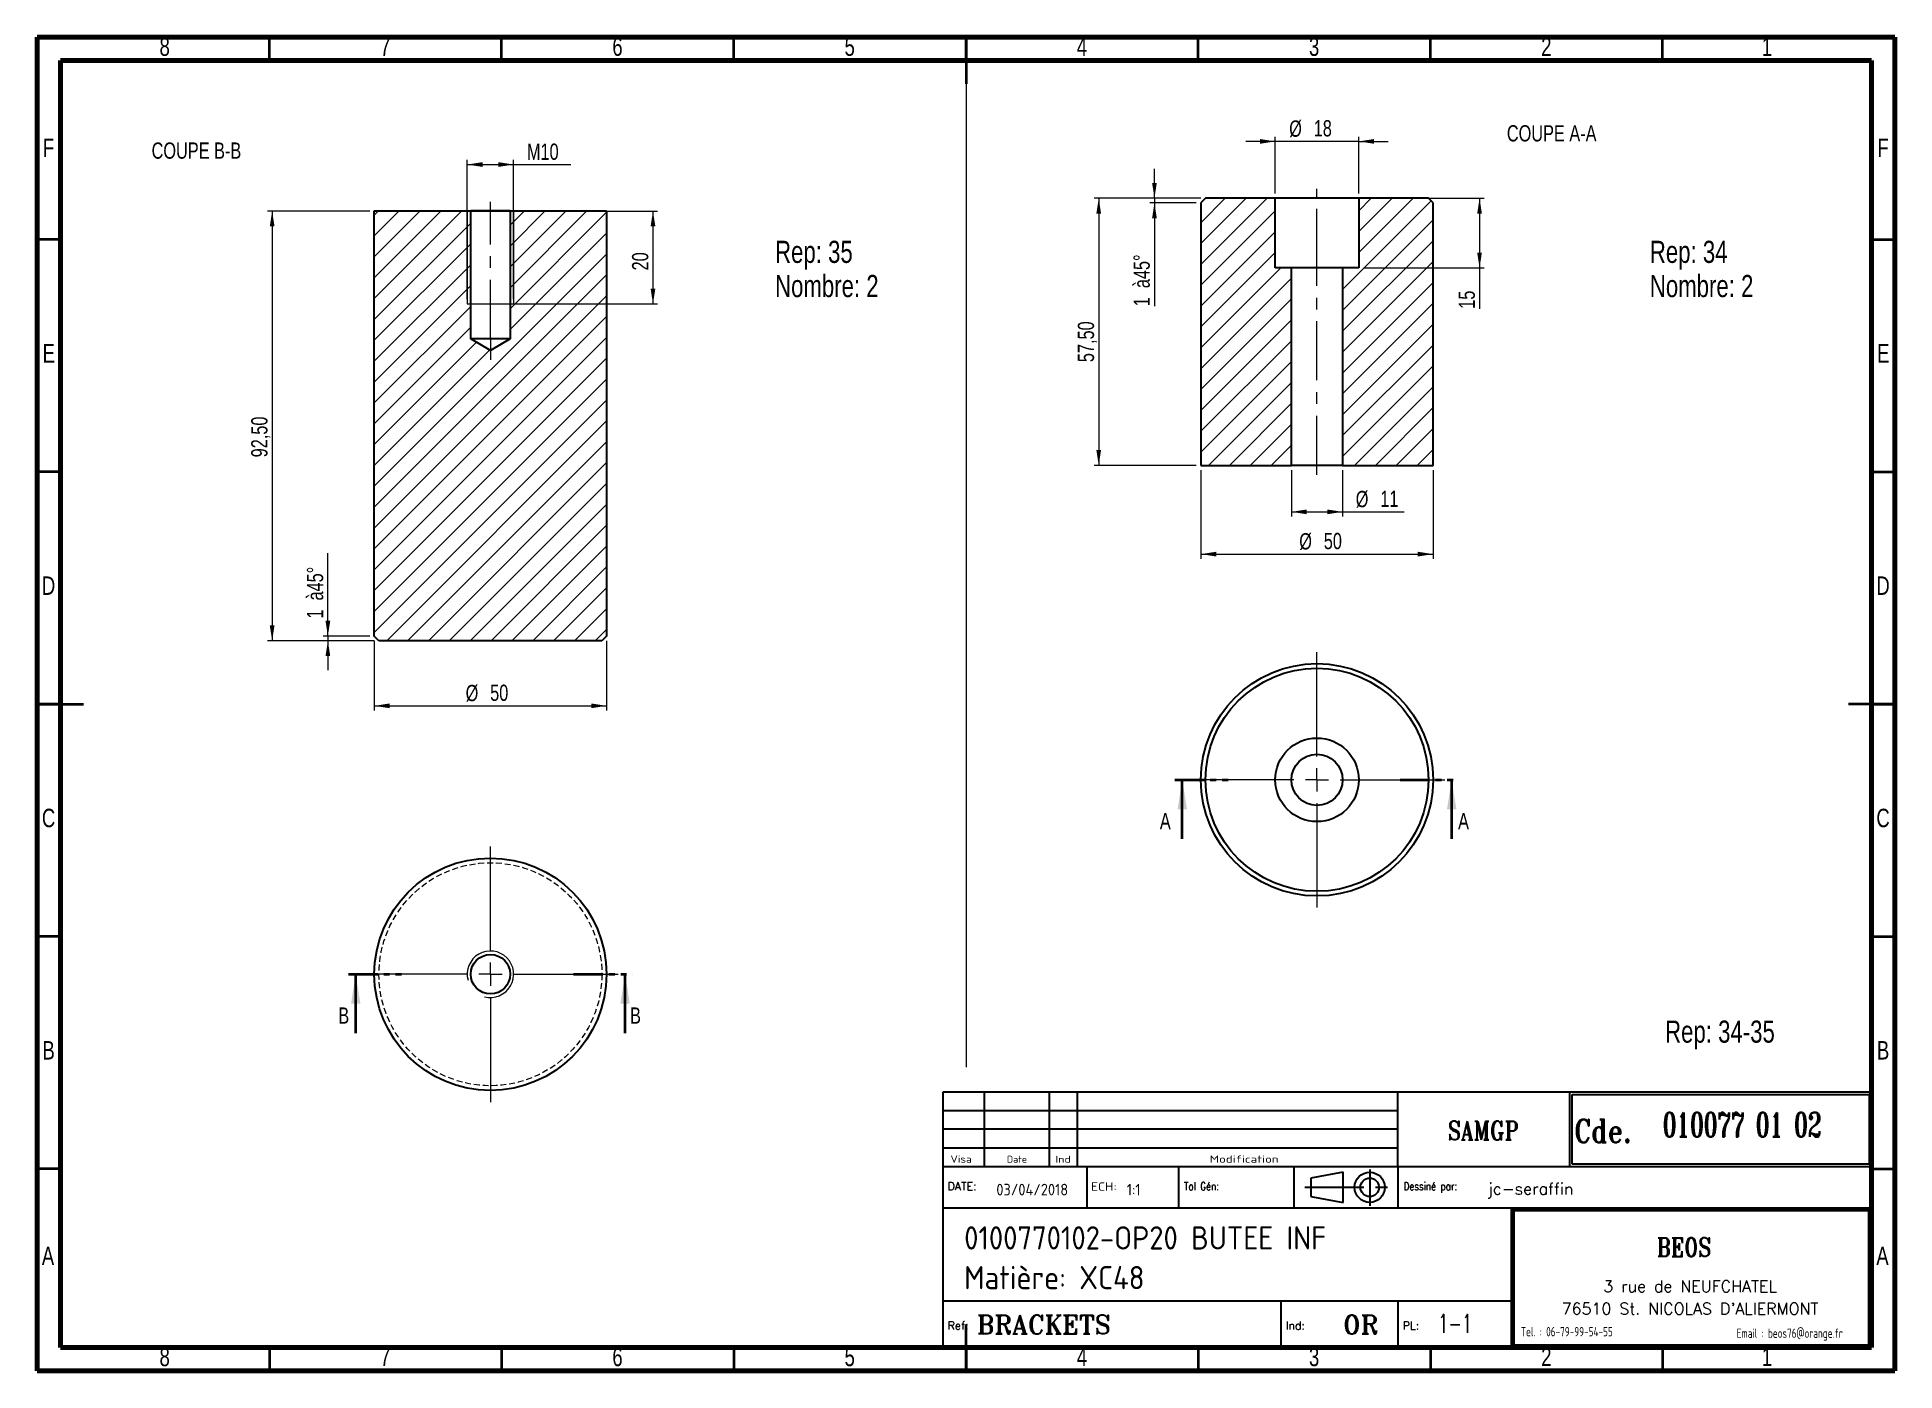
# Model space of a CAD drawing. Header units: millimetres. Extents: x 15 to 415, y 5 to 292.
import ezdxf

# ---------------------------------------------------------------- set-up
doc = ezdxf.new("R2010")
doc.units = ezdxf.units.MM
for name, pattern in [('CENTERX2', [20.32, 12.7, -2.54, 2.54, -2.54]), ('HIDDEN', [1.905, 1.27, -0.635]), ('PHANTOM', [12.7, 6.35, -1.27, 1.27, -1.27, 1.27, -1.27])]:
    doc.linetypes.add(name, pattern=pattern)
doc.layers.add('DIMENSIONS', color=176, linetype='Continuous')
doc.styles.add('SLDTEXTSTYLE0', font='TXT', dxfattribs={"width": 0.75})
doc.styles.add('SLDTEXTSTYLE1', font='ISOCP')
doc.styles.add('SLDTEXTSTYLE10', font='ISOCP', dxfattribs={"width": 1.147311})
doc.styles.add('SLDTEXTSTYLE11', font='ISOCP', dxfattribs={"width": 1.385904})
doc.styles.add('SLDTEXTSTYLE12', font='ISOCP', dxfattribs={"width": 1.246461})
doc.styles.add('SLDTEXTSTYLE13', font='ROMAND')
doc.styles.add('SLDTEXTSTYLE2', font='ROMANT', dxfattribs={"width": 0.8})
doc.styles.add('SLDTEXTSTYLE3', font='ISOCP', dxfattribs={"width": 0.8})
doc.styles.add('SLDTEXTSTYLE4', font='ROMANS', dxfattribs={"width": 0.8})
doc.styles.add('SLDTEXTSTYLE5', font='ROMANT')
doc.styles.add('SLDTEXTSTYLE6', font='ROMANS')
doc.styles.add('SLDTEXTSTYLE7', font='ROMANT', dxfattribs={"width": 0.65})
doc.styles.add('SLDTEXTSTYLE8', font='ISOCP', dxfattribs={"width": 1.446157})
doc.styles.add('SLDTEXTSTYLE9', font='ISOCP', dxfattribs={"width": 1.294402})
doc.dimstyles.new('SLDDIMSTYLE0', dxfattribs={"dimtxt": 3.5, "dimasz": 3.302, "dimexe": 0, "dimexo": 0.0625, "dimgap": 0.875, "dimtad": 1, "dimrnd": 1e-09, "dimzin": 12, "dimdsep": 46, "dimtxsty": 'SLDTEXTSTYLE0', "dimsah": 1, "dimcen": 0.09, "dimadec": 0, "dimazin": 3, "dimtfac": 1, "dimtofl": 0, "dimtmove": 0, "dimatfit": 3, "dimfxl": 1, "dimfrac": 2, "dimtolj": 1, "dimtzin": 12, "dimarcsym": 0})
doc.dimstyles.new('SLDDIMSTYLE1', dxfattribs={"dimtxt": 3.5, "dimasz": 3.302, "dimexe": 0, "dimexo": 0.0625, "dimgap": 0.875, "dimtad": 1, "dimrnd": 1e-09, "dimzin": 12, "dimdsep": 46, "dimtxsty": 'SLDTEXTSTYLE0', "dimsah": 1, "dimcen": 0.09, "dimadec": 0, "dimazin": 3, "dimtfac": 1, "dimtmove": 0, "dimatfit": 0, "dimfxl": 1, "dimfrac": 2, "dimtolj": 1, "dimtzin": 12, "dimarcsym": 0})

# ---------------------------------------------------------------- blocks, each defined once
blk = doc.blocks.new('SW_NOTE_0')
at = {"color": 0, "linetype": 'Continuous', "lineweight": 0, "char_height": 4.763, "attachment_point": 1, "style": 'SLDTEXTSTYLE0'}
for s, insert in [('Rep: 35', (0, 6.14)), ('Nombre: 2', (0, -1.21))]:
    blk.add_mtext(s, dxfattribs=dict(at, insert=insert))
blk = doc.blocks.new('SW_NOTE_1')
at = {"color": 0, "linetype": 'Continuous', "lineweight": 0, "char_height": 4.763, "attachment_point": 1, "style": 'SLDTEXTSTYLE0'}
for s, insert in [('Rep: 34', (0, 6.14)), ('Nombre: 2', (0, -1.21))]:
    blk.add_mtext(s, dxfattribs=dict(at, insert=insert))
blk = doc.blocks.new('SW_CENTERMARKSYMBOL_0')
at = {"color": 0, "linetype": 'Continuous', "lineweight": 0}
for p, q in [((0, 5), (0, 27.5)), ((-5, 0), (-27.5, 0)), ((0, 0), (-2.5, 0)), ((0, 0), (0, 2.5)), ((0, 0), (0, -2.5)), ((0, 0), (2.5, 0)), ((5, 0), (27.5, 0)), ((0, -5), (0, -27.5))]:
    blk.add_line(p, q, dxfattribs=at)
blk = doc.blocks.new('_D')
at = {"color": 7, "linetype": 'Continuous', "lineweight": 18}
for p, q in [((285.08, 198.87), (285.08, 188.87)), ((296.08, 198.87), (296.08, 188.87)), ((285.08, 189.87), (296.08, 189.87)), ((296.08, 189.87), (309.38, 189.87))]:
    blk.add_line(p, q, dxfattribs=at)
for points in [[(285.08, 189.87), (288.38, 189.36), (288.38, 190.38)], [(296.08, 189.87), (292.77, 190.38), (292.77, 189.36)]]:
    blk.add_solid(points, dxfattribs=at)
at = {"color": 7, "linetype": 'Continuous', "lineweight": 18, "char_height": 3.5, "attachment_point": 1, "style": 'SLDTEXTSTYLE0'}
for s, insert in [('%%c', (298.92, 194.38)), ('11', (304.2, 194.43))]:
    blk.add_mtext(s, dxfattribs=dict(at, insert=insert))
blk = doc.blocks.new('_D_1')
at = {"color": 7, "linetype": 'Continuous', "lineweight": 18}
for p, q in [((265.58, 198.87), (265.58, 179.77)), ((315.58, 198.87), (315.58, 179.77)), ((265.58, 180.77), (315.58, 180.77))]:
    blk.add_line(p, q, dxfattribs=at)
for points in [[(265.58, 180.77), (268.88, 180.26), (268.88, 181.28)], [(315.58, 180.77), (312.27, 181.28), (312.27, 180.26)]]:
    blk.add_solid(points, dxfattribs=at)
at = {"color": 7, "linetype": 'Continuous', "lineweight": 18, "char_height": 3.5, "attachment_point": 1, "style": 'SLDTEXTSTYLE0'}
for s, insert in [('%%c', (286.76, 185.28)), ('50', (292.04, 185.34))]:
    blk.add_mtext(s, dxfattribs=dict(at, insert=insert))
blk = doc.blocks.new('_D_2')
at = {"color": 7, "linetype": 'Continuous', "lineweight": 18}
for p, q in [((281.58, 269.6), (275.23, 269.6)), ((281.58, 258.37), (281.58, 270.6)), ((299.58, 269.6), (281.58, 269.6)), ((299.58, 258.37), (299.58, 270.6)), ((299.58, 269.6), (305.93, 269.6))]:
    blk.add_line(p, q, dxfattribs=at)
for points in [[(281.58, 269.6), (278.27, 270.11), (278.27, 269.09)], [(299.58, 269.6), (302.88, 269.09), (302.88, 270.11)]]:
    blk.add_solid(points, dxfattribs=at)
at = {"color": 7, "linetype": 'Continuous', "lineweight": 18, "char_height": 3.5, "attachment_point": 1, "style": 'SLDTEXTSTYLE0'}
for s, insert in [('%%c', (284.59, 274.11)), ('18', (289.87, 274.17))]:
    blk.add_mtext(s, dxfattribs=dict(at, insert=insert))
blk = doc.blocks.new('_D_3')
at = {"color": 7, "linetype": 'Continuous', "lineweight": 18}
for p, q in [((282.58, 257.37), (326.58, 257.37)), ((325.58, 257.37), (325.58, 242.37)), ((300.58, 242.37), (326.58, 242.37)), ((325.58, 242.37), (325.58, 233.58))]:
    blk.add_line(p, q, dxfattribs=at)
for points in [[(325.58, 257.37), (325.07, 254.07), (326.08, 254.07)], [(325.58, 242.37), (326.08, 245.67), (325.07, 245.67)]]:
    blk.add_solid(points, dxfattribs=at)
at = {"color": 7, "linetype": 'Continuous', "lineweight": 18, "insert": (321.07, 233.58), "char_height": 3.5, "attachment_point": 1, "rotation": 90, "style": 'SLDTEXTSTYLE0'}
blk.add_mtext('15', dxfattribs=at)
blk = doc.blocks.new('_D_4')
at = {"color": 7, "linetype": 'Continuous', "lineweight": 18}
for p, q in [((265.58, 257.37), (242.58, 257.37)), ((243.58, 257.37), (243.58, 199.87)), ((264.58, 199.87), (242.58, 199.87))]:
    blk.add_line(p, q, dxfattribs=at)
for points in [[(243.58, 257.37), (243.07, 254.07), (244.08, 254.07)], [(243.58, 199.87), (244.08, 203.17), (243.07, 203.17)]]:
    blk.add_solid(points, dxfattribs=at)
at = {"color": 7, "linetype": 'Continuous', "lineweight": 18, "insert": (239.07, 222.09), "char_height": 3.5, "attachment_point": 1, "rotation": 90, "style": 'SLDTEXTSTYLE0'}
blk.add_mtext('57,50', dxfattribs=at)
blk = doc.blocks.new('_D_5')
at = {"color": 7, "linetype": 'Continuous', "lineweight": 18}
for p, q in [((255.58, 257.37), (255.58, 263.72)), ((265.58, 257.37), (254.58, 257.37)), ((264.58, 256.37), (254.58, 256.37)), ((255.58, 257.37), (255.58, 256.37)), ((255.58, 256.37), (255.58, 234.11))]:
    blk.add_line(p, q, dxfattribs=at)
for points in [[(255.58, 257.37), (256.08, 260.67), (255.07, 260.67)], [(255.58, 256.37), (255.07, 253.07), (256.08, 253.07)]]:
    blk.add_solid(points, dxfattribs=at)
at = {"color": 7, "linetype": 'Continuous', "lineweight": 18, "char_height": 3.5, "attachment_point": 1, "rotation": 90, "style": 'SLDTEXTSTYLE0'}
for s, insert in [('à45°', (251.07, 238.01)), ('1', (251.07, 234.11))]:
    blk.add_mtext(s, dxfattribs=dict(at, insert=insert))
blk = doc.blocks.new('SW_CENTERMARKSYMBOL_1')
at = {"color": 0, "linetype": 'Continuous', "lineweight": 0}
for p, q in [((0, 5), (0, 27.5)), ((-5, 0), (-27.5, 0)), ((0, 0), (-2.5, 0)), ((0, 0), (0, 2.5)), ((0, 0), (0, -2.5)), ((0, 0), (2.5, 0)), ((5, 0), (27.5, 0)), ((0, -5), (0, -27.5))]:
    blk.add_line(p, q, dxfattribs=at)
blk = doc.blocks.new('_D_6')
at = {"color": 7, "linetype": 'Continuous', "lineweight": 18}
for p, q in [((107.6, 235.62), (107.6, 265.62)), ((107.6, 264.62), (117.6, 264.62)), ((117.6, 235.62), (117.6, 265.62)), ((117.6, 264.62), (129.92, 264.62))]:
    blk.add_line(p, q, dxfattribs=at)
for points in [[(107.6, 264.62), (110.9, 264.11), (110.9, 265.13)], [(117.6, 264.62), (114.3, 265.13), (114.3, 264.11)]]:
    blk.add_solid(points, dxfattribs=at)
at = {"color": 7, "linetype": 'Continuous', "lineweight": 18, "insert": (120.46, 269.13), "char_height": 3.5, "attachment_point": 1, "style": 'SLDTEXTSTYLE0'}
blk.add_mtext('M10', dxfattribs=at)
blk = doc.blocks.new('_D_7')
at = {"color": 7, "linetype": 'Continuous', "lineweight": 18}
for p, q in [((108.6, 254.62), (148.6, 254.62)), ((147.6, 254.62), (147.6, 234.62)), ((108.6, 234.62), (148.6, 234.62))]:
    blk.add_line(p, q, dxfattribs=at)
for points in [[(147.6, 254.62), (147.09, 251.32), (148.11, 251.32)], [(147.6, 234.62), (148.11, 237.92), (147.09, 237.92)]]:
    blk.add_solid(points, dxfattribs=at)
at = {"color": 7, "linetype": 'Continuous', "lineweight": 18, "insert": (143.09, 241.83), "char_height": 3.5, "attachment_point": 1, "rotation": 90, "style": 'SLDTEXTSTYLE0'}
blk.add_mtext('20', dxfattribs=at)
blk = doc.blocks.new('_D_8')
at = {"color": 7, "linetype": 'Continuous', "lineweight": 18}
for p, q in [((86.6, 254.62), (64.6, 254.62)), ((65.6, 254.62), (65.6, 162.12)), ((87.6, 162.12), (64.6, 162.12))]:
    blk.add_line(p, q, dxfattribs=at)
for points in [[(65.6, 254.62), (65.09, 251.32), (66.11, 251.32)], [(65.6, 162.12), (66.11, 165.42), (65.09, 165.42)]]:
    blk.add_solid(points, dxfattribs=at)
at = {"color": 7, "linetype": 'Continuous', "lineweight": 18, "insert": (61.09, 201.6), "char_height": 3.5, "attachment_point": 1, "rotation": 90, "style": 'SLDTEXTSTYLE0'}
blk.add_mtext('92,50', dxfattribs=at)
blk = doc.blocks.new('_D_9')
at = {"color": 7, "linetype": 'Continuous', "lineweight": 18}
for p, q in [((77.6, 163.12), (77.6, 181)), ((86.6, 163.12), (76.6, 163.12)), ((87.6, 162.12), (76.6, 162.12)), ((77.6, 163.12), (77.6, 162.12)), ((77.6, 162.12), (77.6, 155.77))]:
    blk.add_line(p, q, dxfattribs=at)
for points in [[(77.6, 163.12), (78.11, 166.42), (77.09, 166.42)], [(77.6, 162.12), (77.09, 158.82), (78.11, 158.82)]]:
    blk.add_solid(points, dxfattribs=at)
at = {"color": 7, "linetype": 'Continuous', "lineweight": 18, "char_height": 3.5, "attachment_point": 1, "rotation": 90, "style": 'SLDTEXTSTYLE0'}
for s, insert in [('à45°', (73.09, 170.79)), ('1', (73.09, 166.9))]:
    blk.add_mtext(s, dxfattribs=dict(at, insert=insert))
blk = doc.blocks.new('_D_10')
at = {"color": 7, "linetype": 'Continuous', "lineweight": 18}
for p, q in [((87.6, 162.12), (87.6, 147.12)), ((137.6, 162.12), (137.6, 147.12)), ((87.6, 148.12), (137.6, 148.12))]:
    blk.add_line(p, q, dxfattribs=at)
for points in [[(87.6, 148.12), (90.9, 147.61), (90.9, 148.63)], [(137.6, 148.12), (134.3, 148.63), (134.3, 147.61)]]:
    blk.add_solid(points, dxfattribs=at)
at = {"color": 7, "linetype": 'Continuous', "lineweight": 18, "char_height": 3.5, "attachment_point": 1, "style": 'SLDTEXTSTYLE0'}
for s, insert in [('%%c', (107.26, 152.63)), ('50', (112.54, 152.68))]:
    blk.add_mtext(s, dxfattribs=dict(at, insert=insert))

msp = doc.modelspace()

# ---------------------------------------------------------------- hatches: boundary and pattern name
at = {"linetype": 'Continuous', "lineweight": 18}
h = msp.add_hatch(dxfattribs=at)
h.set_pattern_fill('ANSI31', style=0)
h.paths.add_polyline_path([(281.577, 242.367), (281.577, 257.367), (266.577, 257.367), (265.577, 256.367), (265.577, 199.867), (285.077, 199.867), (285.077, 242.367)], flags=0)
h = msp.add_hatch(dxfattribs=at)
h.set_pattern_fill('ANSI31', style=0)
h.paths.add_polyline_path([(315.577, 256.367), (314.577, 257.367), (299.577, 257.367), (299.577, 242.367), (296.077, 242.367), (296.077, 199.867), (315.577, 199.867)], flags=0)
h = msp.add_hatch(dxfattribs=at)
h.set_pattern_fill('ANSI31', style=0)
h.paths.add_polyline_path([(136.6, 162.122), (137.6, 163.122), (137.6, 254.622), (116.85, 254.622), (116.85, 227.122), (112.6, 224.568), (108.35, 227.122), (108.35, 254.622), (87.6, 254.622), (87.6, 163.122), (88.6, 162.122)], flags=0)

# ---------------------------------------------------------------- linework, layer by layer
at = {"color": 7, "linetype": 'Continuous', "lineweight": 70}
for p, q in [((15, 5), (15, 292)), ((15, 292), (415, 292)), ((415, 292), (415, 5)), ((20, 10), (20, 287)), ((20, 287), (410, 287)), ((410, 287), (410, 10)), ((410, 10), (20, 10)), ((415, 5), (15, 5))]:
    msp.add_line(p, q, dxfattribs=at)
at = {"color": 7, "linetype": 'Continuous', "lineweight": 35}
for p, q in [((65, 287), (65, 292)), ((115, 287), (115, 292)), ((165, 287), (165, 292)), ((215, 292), (215, 282)), ((215, 287), (215, 292)), ((265, 287), (265, 292)), ((315, 287), (315, 292)), ((365, 287), (365, 292)), ((20, 248.5), (15, 248.5)), ((410, 248.5), (415, 248.5)), ((20, 198.5), (15, 198.5)), ((410, 198.5), (415, 198.5)), ((15, 148.5), (25, 148.5)), ((20, 148.5), (15, 148.5)), ((415, 148.5), (405, 148.5)), ((410, 148.5), (415, 148.5)), ((261.577, 119.498), (261.577, 132.198)), ((319.577, 119.498), (319.577, 132.198)), ((20, 98.5), (15, 98.5)), ((410, 98.5), (415, 98.5)), ((83.6, 77.656), (83.6, 90.356)), ((141.6, 77.656), (141.6, 90.356)), ((20, 48.5), (15, 48.5)), ((410, 48.5), (415, 48.5)), ((215, 5), (215, 15)), ((65, 10), (65, 5)), ((115, 10), (115, 5)), ((165, 10), (165, 5)), ((215, 10), (215, 5)), ((265, 10), (265, 5)), ((315, 10), (315, 5)), ((365, 10), (365, 5))]:
    msp.add_line(p, q, dxfattribs=at)
at = {"color": 7, "linetype": 'Continuous', "lineweight": 18}
for p, q in [((215, 282), (215, 70.358)), ((107.6, 254.622), (107.6, 234.622)), ((117.6, 254.622), (117.6, 234.622)), ((107.6, 234.622), (117.6, 234.622))]:
    msp.add_line(p, q, dxfattribs=at)
at = {"color": 7, "linetype": 'CENTERX2', "lineweight": 18}
for p, q in [((112.6, 227.122), (112.6, 256.622)), ((290.577, 242.367), (290.577, 259.367)), ((290.577, 197.867), (290.577, 242.367)), ((112.6, 227.122), (112.6, 222.568))]:
    msp.add_line(p, q, dxfattribs=at)
at = {"color": 7, "linetype": 'Continuous', "lineweight": 25}
for p, q in [((266.577, 257.367), (265.577, 256.367)), ((265.577, 256.367), (265.577, 199.867)), ((281.577, 257.367), (266.577, 257.367)), ((281.577, 242.367), (281.577, 257.367)), ((299.577, 257.367), (281.577, 257.367)), ((299.577, 257.367), (299.577, 242.367)), ((314.577, 257.367), (299.577, 257.367)), ((315.577, 256.367), (314.577, 257.367)), ((315.577, 199.867), (315.577, 256.367)), ((87.6, 163.122), (87.6, 254.622)), ((87.6, 254.622), (108.35, 254.622)), ((108.35, 227.122), (108.35, 254.622)), ((116.85, 254.622), (108.35, 254.622)), ((116.85, 254.622), (116.85, 227.122)), ((116.85, 254.622), (137.6, 254.622)), ((137.6, 254.622), (137.6, 163.122)), ((285.077, 242.367), (281.577, 242.367)), ((285.077, 199.867), (285.077, 242.367)), ((296.077, 242.367), (285.077, 242.367)), ((296.077, 242.367), (296.077, 199.867)), ((299.577, 242.367), (296.077, 242.367)), ((112.6, 224.568), (108.35, 227.122)), ((116.85, 227.122), (108.35, 227.122)), ((116.85, 227.122), (112.6, 224.568)), ((265.577, 199.867), (285.077, 199.867)), ((296.077, 199.867), (285.077, 199.867)), ((296.077, 199.867), (315.577, 199.867)), ((88.6, 162.122), (87.6, 163.122)), ((136.6, 162.122), (88.6, 162.122)), ((137.6, 163.122), (136.6, 162.122))]:
    msp.add_line(p, q, dxfattribs=at)
at = {"color": 7, "linetype": 'PHANTOM', "lineweight": 35}
for p, q in [((259.989, 132.198), (272.696, 132.198)), ((308.464, 132.198), (321.164, 132.198)), ((82.012, 90.356), (94.719, 90.356)), ((130.487, 90.356), (143.187, 90.356))]:
    msp.add_line(p, q, dxfattribs=at)
at = {"color": 7, "linetype": 'Continuous', "lineweight": 25}
for centre, radius in [((290.577, 132.198), 25), ((290.577, 132.198), 24), ((290.577, 132.198), 9), ((290.577, 132.198), 5.5), ((112.6, 90.356), 25), ((112.6, 90.356), 4.25)]:
    msp.add_circle(centre, radius, dxfattribs=at)
at = {"color": 7, "linetype": 'HIDDEN', "lineweight": 18}
msp.add_circle((112.6, 90.356), 24, dxfattribs=at)
at = {"color": 7, "linetype": 'Continuous', "lineweight": 18}
msp.add_arc((112.6, 90.356), 5, 255, 195, dxfattribs=at)
at = {"color": 7, "linetype": 'Continuous', "lineweight": 35}
for points in [[(261.577, 132.198), (260.561, 125.848), (262.593, 125.848)], [(319.577, 132.198), (318.561, 125.848), (320.593, 125.848)], [(83.6, 90.356), (82.584, 84.006), (84.616, 84.006)], [(141.6, 90.356), (140.584, 84.006), (142.616, 84.006)]]:
    msp.add_solid(points, dxfattribs=at)
at = {"layer": 'DIMENSIONS', "color": 3}
for p, q in [((308, 65), (210, 65)), ((219, 49), (219, 65)), ((233, 49), (233, 65)), ((239, 49), (239, 65)), ((210, 61), (308, 61)), ((308, 57), (210, 57)), ((210, 53), (308, 53))]:
    msp.add_line(p, q, dxfattribs=at)
at = {"layer": 'DIMENSIONS', "color": 6}
for p, q in [((210, 65), (210, 10)), ((410, 10), (410, 65)), ((410, 40), (332.384, 40)), ((332.384, 40), (332.384, 10)), ((409.8, 39.8), (332.584, 39.8)), ((332.584, 39.8), (332.584, 10.2)), ((409.6, 39.6), (332.784, 39.6)), ((332.784, 39.6), (332.784, 10.4)), ((409.4, 39.4), (332.984, 39.4)), ((332.984, 39.4), (332.984, 10.6)), ((409.4, 10.6), (409.4, 39.4)), ((409.6, 10.4), (409.6, 39.6)), ((409.8, 10.2), (409.8, 39.8)), ((210, 10), (410, 10)), ((332.584, 10.2), (409.8, 10.2)), ((332.784, 10.4), (409.6, 10.4)), ((332.984, 10.6), (409.4, 10.6))]:
    msp.add_line(p, q, dxfattribs=at)
at = {"layer": 'DIMENSIONS', "color": 1}
for p, q in [((410, 65), (308, 65)), ((308, 49), (308, 65)), ((345, 49), (345, 65)), ((345.5, 49.5), (345.5, 64.5)), ((345.5, 64.5), (409.5, 64.5)), ((409.5, 64.5), (409.5, 49.5)), ((210, 49), (410, 49)), ((241, 49), (241, 40)), ((260.731, 49), (260.731, 40)), ((285.62, 49), (285.62, 40)), ((308, 49), (308, 40)), ((409.5, 49.5), (345.5, 49.5)), ((332.384, 40), (210, 40)), ((332.384, 20), (210, 20)), ((282.792, 20), (282.792, 10)), ((308, 20), (308, 10))]:
    msp.add_line(p, q, dxfattribs=at)
at = {"layer": 'DIMENSIONS'}
for p, q in [((345.5, 49.5), (345.5, 64.5)), ((345.5, 64.5), (409.5, 64.5)), ((409.5, 64.5), (409.5, 49.5)), ((409.5, 49.5), (345.5, 49.5))]:
    msp.add_line(p, q, dxfattribs=at)
at = {"layer": 'DIMENSIONS', "color": 3, "linetype": 'CENTERX2'}
for p, q in [((301.934, 48.348), (301.934, 40.513)), ((287.946, 44.5), (306.201, 44.5))]:
    msp.add_line(p, q, dxfattribs=at)
at = {"layer": 'DIMENSIONS', "color": 7}
for p, q in [((296.244, 47.75), (289.244, 46.5)), ((289.244, 46.5), (289.244, 42.5)), ((296.244, 41.25), (296.244, 47.75)), ((289.244, 42.5), (296.244, 41.25))]:
    msp.add_line(p, q, dxfattribs=at)
for radius in [3.25, 2]:
    msp.add_circle((301.934, 44.5), radius, dxfattribs=at)

# ---------------------------------------------------------------- block references
at = {"color": 7, "linetype": 'Continuous', "lineweight": 0}
for name, p in [('SW_NOTE_0', (173.883, 242.07)), ('SW_NOTE_1', (362.243, 242.07)), ('SW_CENTERMARKSYMBOL_0', (290.577, 132.198)), ('SW_CENTERMARKSYMBOL_1', (112.6, 90.356))]:
    msp.add_blockref(name, p, dxfattribs=at)

# ---------------------------------------------------------------- texts
at = {"color": 7, "linetype": 'Continuous', "lineweight": 0, "style": 'SLDTEXTSTYLE0'}
for s, insert, char_height, attachment_point in [('8', (42.46, 291.973), 3.969, 2), ('6', (139.96, 291.973), 3.969, 2), ('3', (289.96, 291.973), 3.969, 2), ('2', (339.96, 291.973), 3.969, 2), ('7', (89.96, 291.973), 3.969, 2), ('5', (189.96, 291.973), 3.969, 2), ('4', (239.96, 291.973), 3.969, 2), ('1', (387.46, 291.973), 3.969, 2), ('COUPE A-A', (341.113, 273.088), 3.5, 2), ('F', (17.458, 270.223), 3.969, 2), ('COUPE B-B', (49.296, 269.371), 3.5, 2), ('F', (412.458, 270.223), 3.969, 2), ('E', (17.508, 225.973), 3.969, 2), ('E', (412.508, 225.973), 3.969, 2), ('D', (17.453, 175.973), 3.969, 2), ('D', (412.453, 175.973), 3.969, 2), ('C', (17.459, 125.973), 3.969, 2), ('C', (412.459, 125.973), 3.969, 2), ('Rep: 34-35', (365.525, 80.389), 4.7625, 1), ('B', (17.471, 75.973), 3.969, 2), ('B', (412.471, 75.973), 3.969, 2), ('A', (17.34, 31.723), 3.969, 2), ('A', (412.34, 31.723), 3.969, 2), ('8', (42.46, 9.973), 3.969, 2), ('7', (89.96, 9.973), 3.969, 2), ('6', (139.96, 9.973), 3.969, 2), ('5', (189.96, 9.973), 3.969, 2), ('4', (239.96, 9.973), 3.969, 2), ('3', (289.96, 9.973), 3.969, 2), ('2', (339.96, 9.973), 3.969, 2), ('1', (387.46, 9.973), 3.969, 2)]:
    msp.add_mtext(s, dxfattribs=dict(at, insert=insert, char_height=char_height, attachment_point=attachment_point))
at = {"color": 7, "linetype": 'Continuous', "char_height": 3.5, "attachment_point": 1, "style": 'SLDTEXTSTYLE0'}
for s, insert in [('A', (256.742, 125.057)), ('A', (320.958, 125.057)), ('B', (79.85, 83.215)), ('B', (142.671, 83.215))]:
    msp.add_mtext(s, dxfattribs=dict(at, insert=insert))
at = {"layer": 'DIMENSIONS'}
for s, insert, char_height, attachment_point, style in [('010077 01 02', (365.027, 60.619), 5.29167, 1, 'SLDTEXTSTYLE7'), ('SAMGP', (326.4, 58.701), 4, 2, 'SLDTEXTSTYLE2'), ('Cde.', (346, 59.126), 5, 1, 'SLDTEXTSTYLE2'), ('Visa', (211.655, 51.348), 1.5671, 1, 'SLDTEXTSTYLE12'), ('Date', (223.824, 51.283), 1.4924, 1, 'SLDTEXTSTYLE10'), ('Ind', (234.254, 51.283), 1.4924, 1, 'SLDTEXTSTYLE11'), ('Modification', (267.489, 51.348), 1.56705, 1, 'SLDTEXTSTYLE8'), ('DATE:', (211.034, 45.598), 1.7277, 1, 'SLDTEXTSTYLE6'), ('03/04/2018', (221.533, 45.253), 2.5, 1, 'SLDTEXTSTYLE1'), ('ECH:', (241.911, 45.56), 1.8141, 1, 'SLDTEXTSTYLE9'), ('1:1', (249.62, 45.24), 2.5, 1, 'SLDTEXTSTYLE1'), ('Tol Gén:', (261.952, 45.598), 1.7277, 1, 'SLDTEXTSTYLE4'), ('Dessiné par:', (309.221, 45.598), 1.72768, 1, 'SLDTEXTSTYLE4'), ('jc-seraffin', (327.355, 45.42), 2.5, 1, 'SLDTEXTSTYLE5'), ('0100770102-OP20 BUTEE INF', (214.603, 36.107), 5, 1, 'SLDTEXTSTYLE1'), ('BEOS', (369.571, 33.595), 4, 2, 'SLDTEXTSTYLE2'), ('Matière: XC48', (214.603, 27.564), 5, 1, 'SLDTEXTSTYLE1'), ('3 rue de NEUFCHATEL', (370.909, 24.448), 2.5, 2, 'SLDTEXTSTYLE13'), ('BRACKETS', (217.337, 16.951), 4, 1, 'SLDTEXTSTYLE5'), ('OR', (296.194, 16.951), 4, 1, 'SLDTEXTSTYLE5'), ('1-1', (316.651, 17.173), 4, 1, 'SLDTEXTSTYLE7'), ("76510 St. NICOLAS D'ALIERMONT", (370.903, 19.623), 2.5, 2, 'SLDTEXTSTYLE13'), ('Ref:', (211.034, 15.598), 1.7277, 1, 'SLDTEXTSTYLE6'), ('Ind:', (283.826, 15.598), 1.7277, 1, 'SLDTEXTSTYLE6'), ('PL:', (309.034, 15.598), 1.7277, 1, 'SLDTEXTSTYLE6'), ('Tel. : 06-79-99-54-55', (344.36, 14.429), 2, 2, 'SLDTEXTSTYLE3'), ('Email : beos76@orange.fr', (392.372, 14.097), 2, 2, 'SLDTEXTSTYLE3')]:
    msp.add_mtext(s, dxfattribs=dict(at, insert=insert, char_height=char_height, attachment_point=attachment_point, style=style))

# ---------------------------------------------------------------- dimensions: what is measured, and where the dimension line sits
at = {"color": 7, "linetype": 'Continuous', "lineweight": 18}
for base, p1, p2, text, dimstyle, picture, middle in [((281.577, 269.602), (299.577, 257.367), (281.577, 257.367), '%%c<>', 'SLDDIMSTYLE1', '_D_2', (289.813, 269.602)), ((117.6, 264.622), (107.6, 234.622), (117.6, 234.622), 'M10', 'SLDDIMSTYLE0', '_D_6', (125.192, 264.622)), ((315.577, 180.772), (265.577, 199.867), (315.577, 199.867), '%%c<>', 'SLDDIMSTYLE0', '_D_1', (291.986, 180.772)), ((296.077, 189.867), (285.077, 199.867), (296.077, 199.867), '%%c<>', 'SLDDIMSTYLE0', '_D', (304.15, 189.867)), ((137.6, 148.117), (87.6, 163.122), (137.6, 163.122), '%%c<>', 'SLDDIMSTYLE0', '_D_10', (112.483, 148.117))]:
    dim = msp.add_linear_dim(base=base, p1=p1, p2=p2, text=text, dimstyle=dimstyle, dxfattribs=at)
    dim.commit()
    dim.dimension.update_dxf_attribs({"geometry": picture, "text_midpoint": middle, "dimtype": 160})
for base, p1, p2, picture, middle in [((255.577, 256.367), (266.577, 257.367), (265.577, 256.367), '_D_5', (255.577, 241.16)), ((77.6, 162.122), (87.6, 163.122), (88.6, 162.122), '_D_9', (77.6, 173.95))]:
    dim = msp.add_linear_dim(base=base, p1=p1, p2=p2, angle=90, text='<> à45°', dimstyle='SLDDIMSTYLE1', dxfattribs=at)
    dim.commit()
    dim.dimension.update_dxf_attribs({"geometry": picture, "text_midpoint": middle, "dimtype": 160})
for base, p1, p2, dimstyle, picture, middle in [((243.577, 199.867), (266.577, 257.367), (265.577, 199.867), 'SLDDIMSTYLE0', '_D_4', (243.577, 227.909)), ((325.577, 242.367), (281.577, 257.367), (299.577, 242.367), 'SLDDIMSTYLE0', '_D_3', (325.577, 236.164)), ((65.6, 162.122), (87.6, 254.622), (88.6, 162.122), 'SLDDIMSTYLE0', '_D_8', (65.6, 207.414)), ((147.6, 234.622), (107.6, 254.622), (107.6, 234.622), 'SLDDIMSTYLE1', '_D_7', (147.6, 244.419))]:
    dim = msp.add_linear_dim(base=base, p1=p1, p2=p2, angle=90, dimstyle=dimstyle, dxfattribs=at)
    dim.commit()
    dim.dimension.update_dxf_attribs({"geometry": picture, "text_midpoint": middle, "dimtype": 160})

doc.saveas('drawing.dxf')
